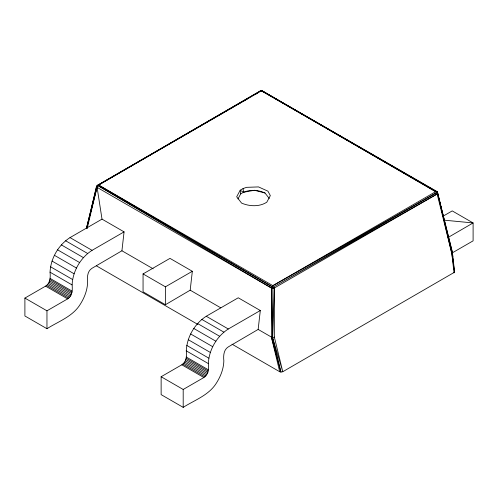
<?xml version="1.0" encoding="UTF-8"?>
<svg xmlns="http://www.w3.org/2000/svg" width="498" height="498" viewBox="0 0 498 498"><rect width="100%" height="100%" fill="white"/><g stroke="black" fill="none" stroke-linecap="round" stroke-linejoin="round"><path stroke-width="0.75" d="M88.831 219.63L86.627 228.688L96.519 186.557L97.434 185.306L260.56 90.804L261.786 90.636L436.802 191.431L437.655 192.925L452.408 252.498L454.612 272.176L282.777 371.726L280.934 372.081L272.63 337.7L272.867 285.659L98.579 185.032L97.434 185.306L96.519 186.557L86.397 228.52M260.635 91.265L261.786 90.636L437.655 192.24L437.3 193.909L274.342 287.993L274.342 337.065L282.777 371.726L272.63 337.7L274.342 287.993L97.434 185.306L87.162 228.551M50.049 272.194C50.672 258.406 58.391 245.035 70.019 237.602L102.009 219.132L124.07 231.869L121.923 250.774L92.08 268.241C87.324 271.08 87.094 277.293 87.611 282.179C87.399 290.197 84.386 297.866 80.091 304.552C72.552 316.628 58.422 321.422 46.961 328.711L24.9 315.975L24.9 298.078L45.579 286.138C50.335 283.294 50.566 277.087 50.049 272.194L72.11 284.931C72.621 289.817 72.391 296.03 67.635 298.875L46.961 310.814L24.9 298.078M72.11 284.931C72.733 271.142 80.452 257.771 92.08 250.338L124.07 231.869M186.283 350.853C186.906 337.065 194.625 323.688 206.253 316.255L238.243 297.785L260.305 310.522L258.157 329.427L228.314 346.894C223.558 349.739 223.328 355.945 223.845 360.832C223.633 368.85 220.62 376.519 216.325 383.205C208.786 395.281 194.656 400.075 183.196 407.364L161.134 394.628L161.134 376.731L181.814 364.791C186.569 361.946 186.8 355.74 186.283 350.853L208.345 363.59C208.855 368.476 208.625 374.683 203.869 377.528L183.196 389.467L161.134 376.731M208.345 363.59C208.961 349.795 216.686 336.424 228.314 328.991L260.305 310.522M190.186 290.185L192.334 271.286L169.98 258.375L143.057 273.919L143.057 291.816L165.417 304.726L190.186 290.185L220.795 307.851M89.198 218.124L90.3 213.592M90.667 212.086L91.402 209.06M91.769 207.554L92.323 205.288M92.69 203.782L93.792 199.25M94.159 197.737L94.894 194.718M95.261 193.212L95.815 190.946M96.73 187.173L97.098 185.661L202.941 124.5M86.422 228.52L97.098 187.366L96.519 186.557M454.02 272.86L451.829 253.575L452.408 252.498L437.3 192.203L435.955 191.425M237.951 198.945L240.696 193.859C247.83 189.24 257.497 189.433 265.011 193.012L269.275 198.478M454.612 272.176L451.829 253.575L437.655 192.925L261.786 90.636L98.579 185.032L271.889 286.643L273.097 288.23L274.342 287.993M98.579 185.032L260.56 90.804L261.307 91.146L261.786 90.636M437.655 192.925L436.802 191.431L435.825 191.574L272.867 285.659L271.889 286.643L271.391 287.993L271.391 337.065L279.708 371.726L280.934 372.081L271.391 337.065L258.157 329.427M448.592 237.185L473.1 222.948L452.234 210.903L443.158 216.138M203.495 124.232L208.986 121.014M209.558 120.734L215.036 117.528M216.294 116.849L218.398 115.592M218.983 115.293L224.442 112.106M225.787 111.328L227.132 110.556M228.414 109.853L233.182 107.07M235.199 105.906L236.544 105.134M237.839 104.406L241.916 102.034M243.902 100.907L247.942 98.573M255.35 94.296L257.373 93.126M243.105 188.549L240.229 190.205L236.675 196.797L241.58 203.097C249.386 206.483 259.408 206.981 266.779 202.213L270.339 195.621L267.936 191.176L258.524 186.918L246.585 187.335L243.105 188.549L243.472 192.259L254.49 190.273L265.011 193.012M143.057 273.919L165.417 286.823L192.334 271.286M452.564 252.704L473.1 240.851L473.1 222.948L444.179 220.166M272.867 285.659L436.802 192.558L436.802 191.431M437.3 193.909L273.116 287.165L436.802 192.558L451.829 253.575M271.391 337.065L272.63 337.7L274.342 337.065M437.655 192.24L437.3 192.203L441.664 210.175M273.097 288.23L271.391 287.993L97.098 187.366L102.009 219.132M260.56 90.804L261.537 90.947L435.825 191.574M261.307 91.146L263.012 91.576L273.782 97.795M275.126 98.573L307.428 117.217M308.772 117.995L310.117 118.773M311.468 119.551L319.542 124.214M320.886 124.992L325.599 127.706M326.943 128.484L328.96 129.654M330.305 130.426L335.017 133.147M336.362 133.925L343.763 138.201M345.114 138.973L349.82 141.693M351.165 142.472L353.188 143.636M354.532 144.414L355.877 145.192M357.9 146.356L359.245 147.134M360.589 147.912L361.934 148.69M363.951 149.854L365.302 150.633M366.646 151.411L368.663 152.575M370.008 153.353L371.359 154.125M372.703 154.903L374.72 156.073M376.065 156.845L380.777 159.565M382.122 160.344L386.162 162.678M388.179 163.842L389.523 164.62M391.546 165.784L395.58 168.112M400.292 170.833L401.637 171.611M403.654 172.775L405.005 173.553M406.349 174.331L407.694 175.109M409.711 176.273L411.062 177.051M412.406 177.83L413.751 178.601M415.768 179.772L417.112 180.544M418.463 181.322L420.48 182.492M427.882 186.762L429.899 187.927M121.923 250.774L153.191 268.827M70.019 237.602L92.08 250.338M206.253 316.255L228.314 328.991M65.58 240.746L87.636 253.482M201.808 319.399L223.87 332.135M61.354 244.892L83.415 257.628M197.588 323.544L219.649 336.281M96.375 265.826L197.781 324.403M232.031 344.186L279.708 371.726M57.569 249.822L79.63 262.558M193.803 328.481L215.864 341.217M54.407 255.3L76.468 268.036M190.641 333.959L212.702 346.689M52.029 261.052L74.084 273.782M188.263 339.704L210.318 352.441M50.547 266.779L72.608 279.515M186.781 345.431L208.843 358.168M50.049 278.394L72.11 291.131M186.283 357.047L208.345 369.784M49.937 279.608L71.998 292.345M186.171 358.261L208.232 370.998M49.607 280.891L71.668 293.627M185.841 359.544L207.896 372.28M49.072 282.173L71.133 294.909M185.306 360.832L207.367 373.568M48.368 283.399L70.423 296.136M184.596 362.058L206.658 374.795M47.515 284.507L69.577 297.244M183.75 363.16L205.811 375.897M46.569 285.435L68.631 298.171M182.803 364.088L204.865 376.824M45.579 286.138L67.635 298.875M181.814 364.791L203.869 377.528M97.434 185.306L271.391 287.993L272.63 337.7M243.472 192.259L240.229 190.205L240.696 193.859M451.842 252.106L452.408 252.498L452.788 256.968M442.031 211.669L445.666 226.646M446.027 228.146L447.117 232.634M448.026 236.382L448.574 238.629M452.919 258.462L453.174 261.444M453.429 264.426L453.56 265.913M183.196 389.467L183.196 407.364M165.417 286.823L165.417 304.726M46.961 310.814L46.961 328.711"/></g></svg>
